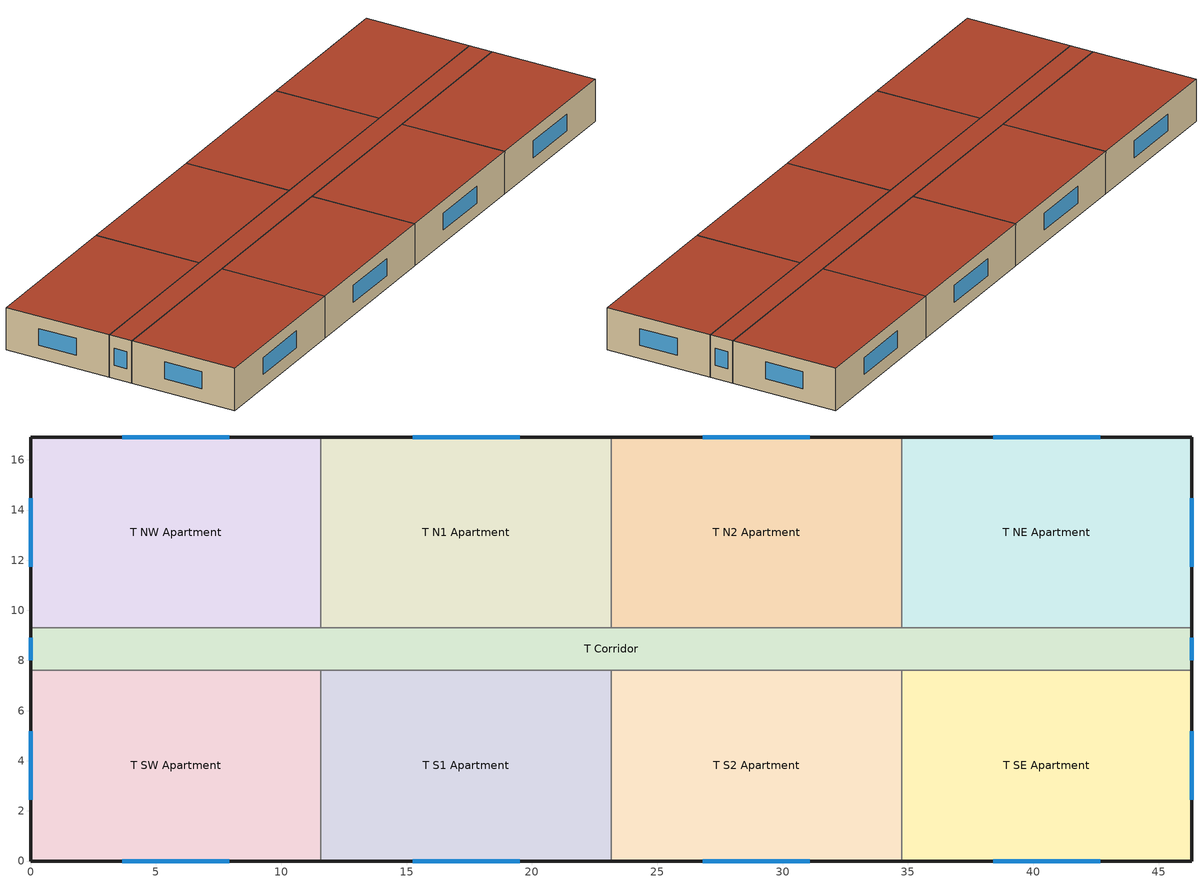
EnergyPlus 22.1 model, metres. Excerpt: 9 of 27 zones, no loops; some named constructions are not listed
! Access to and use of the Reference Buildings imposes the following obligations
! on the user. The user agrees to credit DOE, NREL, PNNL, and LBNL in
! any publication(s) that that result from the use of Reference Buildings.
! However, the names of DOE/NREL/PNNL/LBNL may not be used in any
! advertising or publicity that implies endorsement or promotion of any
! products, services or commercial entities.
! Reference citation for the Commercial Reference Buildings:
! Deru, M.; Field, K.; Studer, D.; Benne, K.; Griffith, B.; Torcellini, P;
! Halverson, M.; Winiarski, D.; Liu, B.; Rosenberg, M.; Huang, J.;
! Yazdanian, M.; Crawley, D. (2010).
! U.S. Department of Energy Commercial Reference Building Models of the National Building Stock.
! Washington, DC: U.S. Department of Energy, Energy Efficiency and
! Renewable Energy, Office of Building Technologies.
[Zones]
T SW Apartment
 floor adiabatic (INT-FLOOR-TOPSIDE): 0,7.62 11.58,7.62 11.58,0 0,0 z9.14
 wall outside (Steel Frame Res Ext Wall): 0,7.62 0,0 11.58,0 z9.14:12.19
 wall to T Corridor (int-walls): 11.58,7.62 0,7.62 z9.14:12.19
 wall to T S1 Apartment (int-walls): 11.58,0 11.58,7.62 z9.14:12.19
 window (Window Res Operable): 0,5.18 0,2.44 / 3.66,0 7.92,0 z10.1:11.32
 roof outside (IEAD Res Roof): 11.58,0 11.58,7.62 0,7.62 0,0 z12.19
T NW Apartment
 floor adiabatic (INT-FLOOR-TOPSIDE): 0,16.92 11.58,16.92 11.58,9.3 0,9.3 z9.14
 wall outside (Steel Frame Res Ext Wall): 11.58,16.92 0,16.92 0,9.3 z9.14:12.19
 wall to T Corridor (int-walls): 0,9.3 11.58,9.3 z9.14:12.19
 wall to T N1 Apartment (int-walls): 11.58,9.3 11.58,16.92 z9.14:12.19
 window (Window Res Operable): 7.92,16.92 3.66,16.92 / 0,14.48 0,11.73 z10.1:11.32
 roof outside (IEAD Res Roof): 11.58,9.3 11.58,16.92 0,16.92 0,9.3 z12.19
T SE Apartment
 floor adiabatic (INT-FLOOR-TOPSIDE): 34.75,7.62 46.33,7.62 46.33,0 34.75,0 z9.14
 wall outside (Steel Frame Res Ext Wall): 34.75,0 46.33,0 46.33,7.62 z9.14:12.19
 wall to T Corridor (int-walls): 46.33,7.62 34.75,7.62 z9.14:12.19
 wall to T S2 Apartment (int-walls): 34.75,7.62 34.75,0 z9.14:12.19
 window (Window Res Operable): 46.33,2.44 46.33,5.18 / 38.4,0 42.67,0 z10.1:11.32
 roof outside (IEAD Res Roof): 46.33,0 46.33,7.62 34.75,7.62 34.75,0 z12.19
T NE Apartment
 floor adiabatic (INT-FLOOR-TOPSIDE): 34.75,16.92 46.33,16.92 46.33,9.3 34.75,9.3 z9.14
 wall outside (Steel Frame Res Ext Wall): 46.33,9.3 46.33,16.92 34.75,16.92 z9.14:12.19
 wall to T Corridor (int-walls): 34.75,9.3 46.33,9.3 z9.14:12.19
 wall to T N2 Apartment (int-walls): 34.75,16.92 34.75,9.3 z9.14:12.19
 window (Window Res Operable): 42.67,16.92 38.4,16.92 / 46.33,11.73 46.33,14.48 z10.1:11.32
 roof outside (IEAD Res Roof): 46.33,9.3 46.33,16.92 34.75,16.92 34.75,9.3 z12.19
T N1 Apartment
 floor adiabatic (INT-FLOOR-TOPSIDE): 11.58,16.92 23.16,16.92 23.16,9.3 11.58,9.3 z9.14
 wall outside (Steel Frame Res Ext Wall): 23.16,16.92 11.58,16.92 z9.14:12.19
 wall to T Corridor (int-walls): 11.58,9.3 23.16,9.3 z9.14:12.19
 wall to T N2 Apartment (int-walls): 23.16,9.3 23.16,16.92 z9.14:12.19
 window (Window Res Operable): 19.51,16.92 15.24,16.92 z10.1:11.32
 roof outside (IEAD Res Roof): 23.16,9.3 23.16,16.92 11.58,16.92 11.58,9.3 z12.19
T N2 Apartment
 floor adiabatic (INT-FLOOR-TOPSIDE): 23.16,16.92 34.75,16.92 34.75,9.3 23.16,9.3 z9.14
 wall outside (Steel Frame Res Ext Wall): 34.75,16.92 23.16,16.92 z9.14:12.19
 wall to T Corridor (int-walls): 23.16,9.3 34.75,9.3 z9.14:12.19
 window (Window Res Operable): 31.09,16.92 26.82,16.92 z10.1:11.32
 roof outside (IEAD Res Roof): 34.75,9.3 34.75,16.92 23.16,16.92 23.16,9.3 z12.19
T S1 Apartment
 floor adiabatic (INT-FLOOR-TOPSIDE): 11.58,7.62 23.16,7.62 23.16,0 11.58,0 z9.14
 wall outside (Steel Frame Res Ext Wall): 11.58,0 23.16,0 z9.14:12.19
 wall to T Corridor (int-walls): 23.16,7.62 11.58,7.62 z9.14:12.19
 wall to T S2 Apartment (int-walls): 23.16,0 23.16,7.62 z9.14:12.19
 window (Window Res Operable): 15.24,0 19.51,0 z10.1:11.32
 roof outside (IEAD Res Roof): 23.16,0 23.16,7.62 11.58,7.62 11.58,0 z12.19
T S2 Apartment
 floor adiabatic (INT-FLOOR-TOPSIDE): 23.16,7.62 34.75,7.62 34.75,0 23.16,0 z9.14
 wall outside (Steel Frame Res Ext Wall): 23.16,0 34.75,0 z9.14:12.19
 wall to T Corridor (int-walls): 34.75,7.62 23.16,7.62 z9.14:12.19
 window (Window Res Operable): 26.82,0 31.09,0 z10.1:11.32
 roof outside (IEAD Res Roof): 34.75,0 34.75,7.62 23.16,7.62 23.16,0 z12.19
T Corridor
 floor adiabatic (INT-FLOOR-TOPSIDE): 0,9.3 46.33,9.3 46.33,7.62 0,7.62 z9.14
 wall outside (Steel Frame Res Ext Wall): 0,9.3 0,7.62 / 46.33,7.62 46.33,9.3 z9.14:12.19
 window (Window Res Operable): 0,8.91 0,8 / 46.33,8 46.33,8.91 z10.1:11.32
 roof outside (IEAD Res Roof): 46.33,7.62 46.33,9.3 0,9.3 0,7.62 z12.19
[Building]
Ref Bldg Midrise Apartment Post1980_v1.3_5.0: North Axis {deg}=34; Terrain=City; Loads Convergence Tolerance Value {W}=0.04; Temperature Convergence Tolerance Value {deltaC}=0.2; Solar Distribution=FullInteriorAndExterior; Maximum Number of Warmup Days=25; Minimum Number of Warmup Days=6
[Site:Location]
Toulouse: Latitude {deg}=43.63; Longitude {deg}=1.37; Time Zone {hr}=1; Elevation {m}=153
[SizingPeriod:DesignDay] Day of Month=21; Humidity Condition Type=Wetbulb; Barometric Pressure {Pa}=83328; Rain Indicator=No; Snow Indicator=No; Daylight Saving Time Indicator=No; Solar Model Indicator=ASHRAEClearSky
Name | Month | Day Type | Maximum Dry-Bulb Temperature {C} | Daily Dry-Bulb Temperature Range {deltaC} | Wetbulb or DewPoint at Maximum Dry-Bulb {C} | Wind Speed {m/s} | Wind Direction {deg} | Sky Clearness
ALBUQUERQUE Ann Htg 99.6% Condns DB | 1 | WinterDesignDay | -9 | 0 | -9 | 3.3 | 0 | 0
ALBUQUERQUE Ann Clg .4% Condns WB=>MDB | 7 | SummerDesignDay | 28.3 | 14.1 | 18.5 | 4.4 | 260 | 1
[Site:WaterMainsTemperature]
Calculation Method=CORRELATION; Annual Average Outdoor Air Temperature {C}=13.18; Maximum Difference In Monthly Average Outdoor Air Temperatures {deltaC}=24
[Site:GroundTemperature:BuildingSurface]
19.213, 19.212, 19.191, 19.196, 20.446, 21.39, 21.565, 21.74, 21.83, 19.836, 19.374, 19.272
[Construction]
Steel Frame Res Ext Wall: Wood Siding, Steel Frame Res Wall Insulation, 1/2IN Gypsum
IEAD Res Roof: Roof Membrane, IEAD Res Roof Insulation, Metal Decking
int-walls: 1/2IN Gypsum, 1/2IN Gypsum
INT-FLOOR-TOPSIDE: MAT-CC05 4 HW CONCRETE, CP02 CARPET PAD
Window Res Operable: Res Operable Assembly Window
InteriorFurnishings: Std Wood 6inch
[Material] Thermal Absorptance=0.9
Name | Roughness | Thickness {m} | Conductivity {W/m-K} | Density {kg/m3} | Specific Heat {J/kg-K} | Solar Absorptance | Visible Absorptance
Steel Frame Res Wall Insulation | MediumRough | 0.0706187 | 0.049 | 265 | 836.8 | 0.7 | 0.7
IEAD Res Roof Insulation | MediumRough | 0.13395 | 0.049 | 265 | 836.8 | 0.7 | 0.7
Std Wood 6inch | MediumSmooth | 0.15 | 0.12 | 540 | 1210 | 0.7 | 0.7
Wood Siding | MediumSmooth | 0.01 | 0.11 | 544.62 | 1210 | 0.78 | 0.78
1/2IN Gypsum | Smooth | 0.0127 | 0.16 | 784.9 | 830 | 0.92 | 0.92
Roof Membrane | VeryRough | 0.0095 | 0.16 | 1121.29 | 1460 | 0.7 | 0.7
Metal Decking | MediumSmooth | 0.0015 | 45.006 | 7680 | 418.4 | 0.7 | 0.3
MAT-CC05 4 HW CONCRETE | Rough | 0.1016 | 1.311 | 2240 | 836.8 | 0.7 | 0.7
[WindowMaterial:SimpleGlazingSystem]
Res Operable Assembly Window: U-Factor {W/m2-K}=4.08816; Solar Heat Gain Coefficient=0.36
[Material:NoMass]
CP02 CARPET PAD: Roughness=VeryRough; Thermal Resistance {m2-K/W}=0.2165; Thermal Absorptance=0.9; Solar Absorptance=0.7; Visible Absorptance=0.8
[ShadingProperty:Reflectance] Diffuse Solar Reflectance of Unglazed Part of Shading Surface=0.3; Diffuse Visible Reflectance of Unglazed Part of Shading Surface=0.3; Fraction of Shading Surface That Is Glazed=1
Name | Shading Surface | Glazing Construction
 | Shading Surface 1 South | Steel Frame Res Ext Wall
 | Shading Surface 2 East | Steel Frame Res Ext Wall
 | Shading Surface 3 North | Steel Frame Res Ext Wall
 | Shading Surface 4 West | Steel Frame Res Ext Walls
[Zone] Type=1; Multiplier=1; Floor Area {m2}=autocalculate; Part of Total Floor Area=Yes
T SW Apartment; T NW Apartment; T SE Apartment; T NE Apartment; T N1 Apartment; T N2 Apartment; T S1 Apartment; T S2 Apartment; T Corridor
[People] Number of People Schedule=APT_OCC_SCH; Number of People Calculation Method=People; Number of People=2.5; Fraction Radiant=0.3; Sensible Heat Fraction=AUTOCALCULATE; Activity Level Schedule=ACTIVITY_SCH; Enable ASHRAE 55 Comfort Warnings=No; Mean Radiant Temperature Calculation Type=ZoneAveraged; Work Efficiency Schedule=WORK_EFF_SCH; Clothing Insulation Calculation Method=ClothingInsulationSchedule; Clothing Insulation Schedule=CLOTHING_SCH; Air Velocity Schedule=AIR_VELO_SCH; Thermal Comfort Model 1 Type=FANGER
Name | Zone or ZoneList or Space or SpaceList
T SW Apartment People | T SW Apartment
T NW Apartment People | T NW Apartment
T SE Apartment People | T SE Apartment
T NE Apartment People | T NE Apartment
T N1 Apartment People | T N1 Apartment
T N2 Apartment People | T N2 Apartment
T S1 Apartment People | T S1 Apartment
T S2 Apartment People | T S2 Apartment
[Lights] Design Level Calculation Method=Watts/Area; Return Air Fraction=0; Fraction Radiant=0.7; Fraction Visible=0.2; Fraction Replaceable=1; Return Air Fraction Calculated from Plenum Temperature=No
Name | Zone or ZoneList or Space or SpaceList | Schedule | Watts per Zone Floor Area {W/m2}
T Corridor_Lights | T Corridor | COR_LIGHT_SCH | 9.9
T SW Apartment_Lights | T SW Apartment | APT_LIGHT_SCH | 3.88
T NW Apartment_Lights | T NW Apartment | APT_LIGHT_SCH | 3.88
T SE Apartment_Lights | T SE Apartment | APT_LIGHT_SCH | 3.88
T NE Apartment_Lights | T NE Apartment | APT_LIGHT_SCH | 3.88
T N1 Apartment_Lights | T N1 Apartment | APT_LIGHT_SCH | 3.88
T N2 Apartment_Lights | T N2 Apartment | APT_LIGHT_SCH | 3.88
T S1 Apartment_Lights | T S1 Apartment | APT_LIGHT_SCH | 3.88
T S2 Apartment_Lights | T S2 Apartment | APT_LIGHT_SCH | 3.88
[ElectricEquipment] Schedule=APT_EQP_SCH; Design Level Calculation Method=Watts/Area; Watts per Zone Floor Area {W/m2}=5.38; Fraction Latent=0; Fraction Radiant=0.5; Fraction Lost=0
Name | Zone or ZoneList or Space or SpaceList
T SW Apartment_PlugMisc_Equip | T SW Apartment
T NW Apartment_PlugMisc_Equip | T NW Apartment
T SE Apartment_PlugMisc_Equip | T SE Apartment
T NE Apartment_PlugMisc_Equip | T NE Apartment
T N1 Apartment_PlugMisc_Equip | T N1 Apartment
T N2 Apartment_PlugMisc_Equip | T N2 Apartment
T S1 Apartment_PlugMisc_Equip | T S1 Apartment
T S2 Apartment_PlugMisc_Equip | T S2 Apartment
[Exterior:Lights]
Exterior Facade Lighting: Schedule=ALWAYS_ON; Design Level {W}=6436; Control Option=AstronomicalClock
[ZoneInfiltration:DesignFlowRate] Schedule=INFIL_SCH; Design Flow Rate Calculation Method=Flow/ExteriorArea; Flow per Exterior Surface Area {m3/s-m2}=0.001133; Constant Term Coefficient=1; Temperature Term Coefficient=0; Velocity Term Coefficient=0; Velocity Squared Term Coefficient=0
Name | Zone or ZoneList
T Corridor_Infiltration | T Corridor
T SW Apartment_Infiltration | T SW Apartment
T NW Apartment_Infiltration | T NW Apartment
T SE Apartment_Infiltration | T SE Apartment
T NE Apartment_Infiltration | T NE Apartment
T N1 Apartment_Infiltration | T N1 Apartment
T N2 Apartment_Infiltration | T N2 Apartment
T S1 Apartment_Infiltration | T S1 Apartment
T S2 Apartment_Infiltration | T S2 Apartment
[InternalMass] Construction=InteriorFurnishings
Name | Zone or ZoneList | Surface Area {m2}
T Corridor Internal Mass | T Corridor | 155.3169
T SW Apartment Internal Mass | T SW Apartment | 176.4974
T NW Apartment Internal Mass | T NW Apartment | 176.4974
T SE Apartment Internal Mass | T SE Apartment | 176.4974
T NE Apartment Internal Mass | T NE Apartment | 176.4974
T N1 Apartment Internal Mass | T N1 Apartment | 176.4974
T N2 Apartment Internal Mass | T N2 Apartment | 176.4974
T S1 Apartment Internal Mass | T S1 Apartment | 176.4974
T S2 Apartment Internal Mass | T S2 Apartment | 176.4974
[ZoneHVAC:UnitHeater] Availability Schedule=ALWAYS_ON; Maximum Supply Air Flow Rate {m3/s}=AUTOSIZE; Supply Air Fan Operation During No Heating=No; Maximum Hot Water or Steam Flow Rate {m3/s}=AUTOSIZE; Minimum Hot Water or Steam Flow Rate {m3/s}=0; Heating Convergence Tolerance=0.001
Name | Supply Air Fan | Heating Coil
G Corridor Unit Heater | G Corridor Unit HeaterFan | G Corridor Unit Heater coil
M Corridor Unit Heater | M Corridor Unit HeaterFan | M Corridor Unit Heater coil
T Corridor Unit Heater | T Corridor Unit HeaterFan | T Corridor Unit Heater coil
[Coil:Heating:Electric] Availability Schedule=ALWAYS_ON; Efficiency=1; Nominal Capacity {W}=AUTOSIZE
G Corridor Unit Heater coil; M Corridor Unit Heater coil; T Corridor Unit Heater coil
[Fan:ConstantVolume] Availability Schedule=ALWAYS_ON; Fan Total Efficiency=0.53625; Pressure Rise {Pa}=49.8; Maximum Flow Rate {m3/s}=AUTOSIZE; Motor Efficiency=0.825; Motor In Airstream Fraction=1
G Corridor Unit HeaterFan; M Corridor Unit HeaterFan; T Corridor Unit HeaterFan
[Zone equipment]
T Corridor: T Corridor Unit Heater
[Sizing:Zone]
T Corridor: Zone Cooling Design Supply Air Temperature Input Method=SupplyAirTemperature; Zone Cooling Design Supply Air Temperature {C}=11.1; Zone Heating Design Supply Air Temperature Input Method=SupplyAirTemperature; Zone Heating Design Supply Air Temperature {C}=40; Zone Cooling Design Supply Air Humidity Ratio {kgWater/kgDryAir}=0.0085; Zone Heating Design Supply Air Humidity Ratio {kgWater/kgDryAir}=0.008; Design Specification Outdoor Air Object=SZ DSOA T Corridor; Cooling Design Air Flow Method=DesignDayWithLimit; Cooling Minimum Air Flow {m3/s}=0; Cooling Minimum Air Flow Fraction=0; Heating Design Air Flow Method=DesignDay; Heating Design Air Flow Rate {m3/s}=0; Account for Dedicated Outdoor Air System=No; Dedicated Outdoor Air System Control Strategy=NeutralSupplyAir; Dedicated Outdoor Air Low Setpoint Temperature for Design {C}=autosize; Dedicated Outdoor Air High Setpoint Temperature for Design {C}=autosize
[DesignSpecification:OutdoorAir]
SZ DSOA T Corridor: Outdoor Air Method=Flow/Zone; Outdoor Air Flow per Person {m3/s-person}=0; Outdoor Air Flow per Zone Floor Area {m3/s-m2}=0; Outdoor Air Flow per Zone {m3/s}=0
[ZoneControl:Thermostat]
T Corridor Thermostat: Zone or ZoneList=T Corridor; Control Type Schedule=Dual Zone Control Type Sched; Control 1=T Corridor DualSPSched
[ThermostatSetpoint:DualSetpoint]
T Corridor DualSPSched: Heating Setpoint Temperature Schedule=UnitHeater_HtgSP_Sch; Cooling Setpoint Temperature Schedule=UnitHeater_ClgSP_Sch
[UtilityCost:Tariff]
Name | Output Meter | Conversion Factor Choice | Demand Window Length | Monthly Charge or Variable | Group
PubServColorado_SG_SecondaryGeneral | Electricity:Facility | kWh | HalfHour | 15.3 | Comm Elect
PubServColorado_C_CommercialService | Electricity:Facility | kWh | HalfHour | 6.6 | Comm Elect
CO_EIAMonthlyRateGas | NaturalGas:Facility | MCF |  | 0 | Comm Gas
[UtilityCost:Charge:Simple] Season=Annual
Name | Utility Cost Charge Simple | Tariff | Source Variable | Category Variable | Cost per Unit Value or Variable
 | AnnualEnergyCharge | PubServColorado_SG_SecondaryGeneral | totalEnergy | EnergyCharges | 0.0165
 | AnnualIncentiveCostCharge | PubServColorado_SG_SecondaryGeneral | totalEnergy | EnergyCharges | 0.0021
 | AnnualEnergyCostCharge | PubServColorado_SG_SecondaryGeneral | totalEnergy | EnergyCharges | 0.0083
 | AnnualEnergyCostCharge | PubServColorado_SG_SecondaryGeneral | totalDemand | EnergyCharges | 12.55
 | taxoffourPtNinePercent | PubServColorado_SG_SecondaryGeneral | SubTotal | Taxes | 0.049
 | AnnualEnergyCharge | PubServColorado_C_CommercialService | totalEnergy | EnergyCharges | 0.0602
 | AnnualIncentiveCharge | PubServColorado_C_CommercialService | totalEnergy | EnergyCharges | 0.0021
 | AnnualEnergyCostCharge | PubServColorado_C_CommercialService | totalEnergy | EnergyCharges | 0.0082
 | taxoffourPtNinePercent | PubServColorado_C_CommercialService | SubTotal | Taxes | 0.049
 | MonthlyRateGasCharge | CO_EIAMonthlyRateGas | totalEnergy | EnergyCharges | CO_MonthlyGasRates
 | TaxoffourPtNinePercent | CO_EIAMonthlyRateGas | SubTotal | Taxes | 0.049
[UtilityCost:Qualify] Variable=TotalDemand; Threshold Value or Variable=25; Season=Annual; Threshold Test=Count
Name | Utility Cost Qualify | Tariff | Qualify Type | Number of Months
 | MinDemand25kw | PubServColorado_SG_SecondaryGeneral | Minimum | 12
 | MaxDemand25kw | PubServColorado_C_CommercialService | Maximum | 1
[UtilityCost:Variable]
CO_MonthlyGasRates: Tariff=CO_EIAMonthlyRateGas; Variable Type=Currency; January Value=6.88; February Value=6.66; March Value=7.3; April Value=7.15; May Value=7.42; June Value=7.85; July Value=8.05; August Value=7.99; September Value=7.58; October Value=7.28; November Value=6.92; December Value=6.68
[Schedule:Compact]
ALWAYS_ON; INFIL_SCH; COR_LIGHT_SCH: Through: 12/31, For: AllDays, Until: 24:00, 1
APT_OCC_SCH: Through: 12/31, For: AllDays, Until: 7:00, 1, Until: 8:00, 0.85, Until: 9:00, 0.39, Until: 16:00, 0.25, Until: 17:00, 0.3, Until: 18:00, 0.52, Until: 21:00, 0.87, Until: 24:00, 1
APT_LIGHT_SCH: Through: 12/31, For: AllDays, Until: 04:00, 0.067, Until: 05:00, 0.187, Until: 06:00, 0.394, Until: 07:00, 0.44, Until: 08:00, 0.393, Until: 09:00, 0.172, Until: 15:00, 0.119, Until: 16:00, 0.206, Until: 17:00, 0.439, Until: 18:00, 0.616, Until: 19:00, 0.829, Until: 20:00, 0.986, Until: 21:00, 1, Until: 22:00, 0.692, Until: 23:00, 0.384, Until: 24:00, 0.16
APT_EQP_SCH: Through: 12/31, For: AllDays, Until: 1:00, 0.45, Until: 2:00, 0.41, Until: 3:00, 0.39, Until: 5:00, 0.38, Until: 6:00, 0.43, Until: 7:00, 0.54, Until: 8:00, 0.65, Until: 9:00, 0.66, Until: 10:00, 0.67, Until: 11:00, 0.69, Until: 12:00, 0.7, Until: 13:00, 0.69, Until: 14:00, 0.66, Until: 15:00, 0.65, Until: 16:00, 0.68, Until: 17:00, 0.8, Until: 19:00, 1, Until: 20:00, 0.93, Until: 21:00, 0.89, Until: 22:00, 0.85, Until: 23:00, 0.71, Until: 24:00, 0.58
ACTIVITY_SCH: Through: 12/31, For: AllDays, Until: 24:00, 120
WORK_EFF_SCH: Through: 12/31, For: AllDays, Until: 24:00, 0
AIR_VELO_SCH: Through: 12/31, For: AllDays, Until: 24:00, 0.2
CLOTHING_SCH: Through: 04/30, For: AllDays, Until: 24:00, 1, Through: 09/30, For: AllDays, Until: 24:00, 0.5, Through: 12/31, For: AllDays, Until: 24:00, 1
UnitHeater_ClgSP_Sch: THROUGH: 12/31, FOR:AllDays, UNTIL: 24:00, 40
UnitHeater_HtgSP_Sch: THROUGH: 12/31, FOR:AllDays, UNTIL: 24:00, 15.6
Dual Zone Control Type Sched: Through: 12/31, For: AllDays, Until: 24:00, 4
